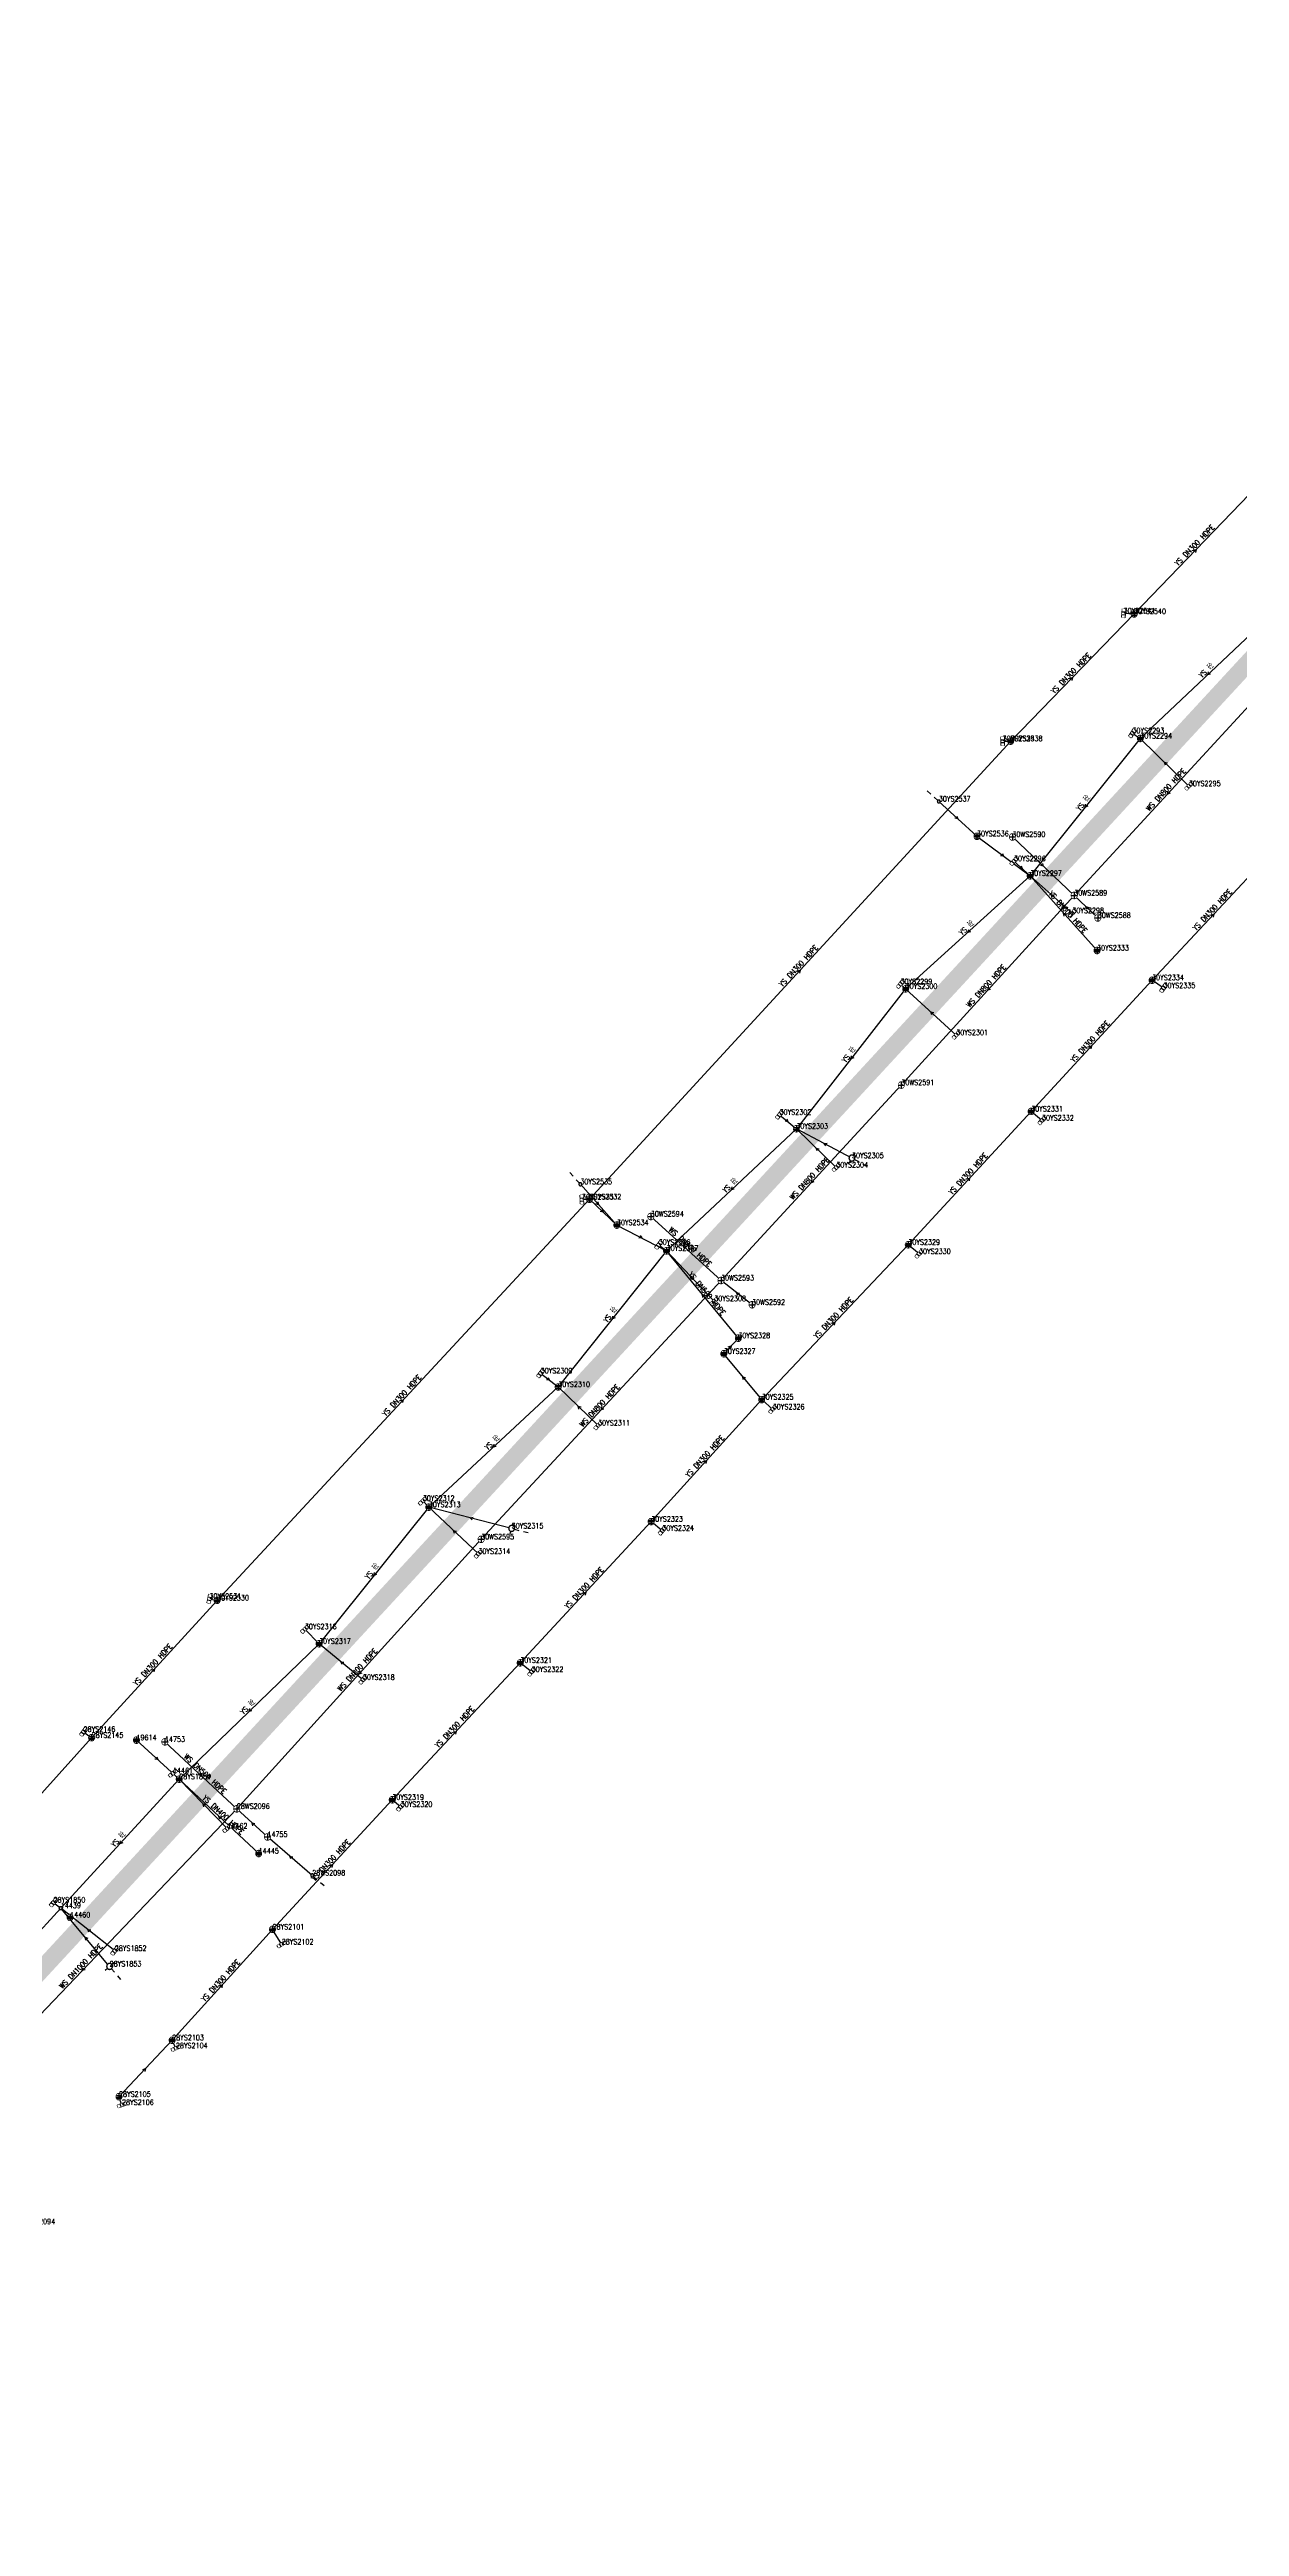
# Model space of a CAD drawing. Extents: x 78813 to 99477, y 2421021 to 2448125.
# Drawn here: x 87170.3 to 87373.1, y 2431635.6 to 2432057.6 of the extents above; entities that cross this region are included whole.
import ezdxf
from ezdxf.enums import TextEntityAlignment as Align

# ---------------------------------------------------------------- set-up
doc = ezdxf.new("R2010")
doc.units = 0
doc.set_wipeout_variables(frame=1)
doc.layers.get('0').update_dxf_attribs({"linetype": 'CONTINUOUS'})
for name, color, linetype in [('DX_WS', 16, 'CONTINUOUS'), ('DX_YS', 42, 'CONTINUOUS'), ('道路', 5, 'CONTINUOUS')]:
    doc.layers.add(name, color=color, linetype=linetype)
for name, color, linetype, true_color in [('WSLINE', 7, 'CONTINUOUS', 0x7f0000), ('YSANNEXE', 7, 'CONTINUOUS', 0xcc9900), ('YSLINE', 7, 'CONTINUOUS', 0xcc9900)]:
    doc.layers.add(name, color=color, linetype=linetype, true_color=true_color)
doc.styles.add('CcNameZT', font='txt.SHX', dxfattribs={"width": 0.8, "bigfont": 'HZTXT.SHX'})
doc.styles.get("Standard").update_dxf_attribs({"font": 'txt.shx', "bigfont": 'hztxt.shx'})

# ---------------------------------------------------------------- blocks, each defined once
blk = doc.blocks.new('PS污水井')
blk.add_lwpolyline([(1, 0), (1, 0.07), (0.99, 0.14), (0.98, 0.21), (0.96, 0.28), (0.94, 0.34), (0.91, 0.41), (0.88, 0.47), (0.85, 0.53), (0.81, 0.59), (0.77, 0.64), (0.72, 0.69), (0.67, 0.74), (0.62, 0.79), (0.56, 0.83), (0.5, 0.87), (0.44, 0.9), (0.37, 0.93), (0.31, 0.95), (0.24, 0.97), (0.17, 0.98), (0.1, 0.99), (0.03, 1), (-0.03, 1), (-0.1, 0.99), (-0.17, 0.98), (-0.24, 0.97), (-0.31, 0.95), (-0.37, 0.93), (-0.44, 0.9), (-0.5, 0.87), (-0.56, 0.83), (-0.62, 0.79), (-0.67, 0.74), (-0.72, 0.69), (-0.77, 0.64), (-0.81, 0.59), (-0.85, 0.53), (-0.88, 0.47), (-0.91, 0.41), (-0.94, 0.34), (-0.96, 0.28), (-0.98, 0.21), (-0.99, 0.14), (-1, 0.07), (-1, 0), (-1, -0.07), (-0.99, -0.14), (-0.98, -0.21), (-0.96, -0.28), (-0.94, -0.34), (-0.91, -0.41), (-0.88, -0.47), (-0.85, -0.53), (-0.81, -0.59), (-0.77, -0.64), (-0.72, -0.69), (-0.67, -0.74), (-0.62, -0.79), (-0.56, -0.83), (-0.5, -0.87), (-0.44, -0.9), (-0.37, -0.93), (-0.31, -0.95), (-0.24, -0.97), (-0.17, -0.98), (-0.1, -0.99), (-0.03, -1), (0.03, -1), (0.1, -0.99), (0.17, -0.98), (0.24, -0.97), (0.31, -0.95), (0.37, -0.93), (0.44, -0.9), (0.5, -0.87), (0.56, -0.83), (0.62, -0.79), (0.67, -0.74), (0.72, -0.69), (0.77, -0.64), (0.81, -0.59), (0.85, -0.53), (0.88, -0.47), (0.91, -0.41), (0.94, -0.34), (0.96, -0.28), (0.98, -0.21), (0.99, -0.14), (1, 0)], close=True)
blk.add_wipeout([(1, 0), (1, 0.07), (0.99, 0.14), (0.98, 0.21), (0.96, 0.28), (0.94, 0.34), (0.91, 0.41), (0.88, 0.47), (0.85, 0.53), (0.81, 0.59), (0.77, 0.64), (0.72, 0.69), (0.67, 0.74), (0.62, 0.79), (0.56, 0.83), (0.5, 0.87), (0.44, 0.9), (0.37, 0.93), (0.31, 0.95), (0.24, 0.97), (0.17, 0.98), (0.1, 0.99), (0.03, 1), (-0.03, 1), (-0.1, 0.99), (-0.17, 0.98), (-0.24, 0.97), (-0.31, 0.95), (-0.37, 0.93), (-0.44, 0.9), (-0.5, 0.87), (-0.56, 0.83), (-0.62, 0.79), (-0.67, 0.74), (-0.72, 0.69), (-0.77, 0.64), (-0.81, 0.59), (-0.85, 0.53), (-0.88, 0.47), (-0.91, 0.41), (-0.94, 0.34), (-0.96, 0.28), (-0.98, 0.21), (-0.99, 0.14), (-1, 0.07), (-1, 0), (-1, -0.07), (-0.99, -0.14), (-0.98, -0.21), (-0.96, -0.28), (-0.94, -0.34), (-0.91, -0.41), (-0.88, -0.47), (-0.85, -0.53), (-0.81, -0.59), (-0.77, -0.64), (-0.72, -0.69), (-0.67, -0.74), (-0.62, -0.79), (-0.56, -0.83), (-0.5, -0.87), (-0.44, -0.9), (-0.37, -0.93), (-0.31, -0.95), (-0.24, -0.97), (-0.17, -0.98), (-0.1, -0.99), (-0.03, -1), (0.03, -1), (0.1, -0.99), (0.17, -0.98), (0.24, -0.97), (0.31, -0.95), (0.37, -0.93), (0.44, -0.9), (0.5, -0.87), (0.56, -0.83), (0.62, -0.79), (0.67, -0.74), (0.72, -0.69), (0.77, -0.64), (0.81, -0.59), (0.85, -0.53), (0.88, -0.47), (0.91, -0.41), (0.94, -0.34), (0.96, -0.28), (0.98, -0.21), (0.99, -0.14)])
for p, q in [((-1, 0), (0, 0)), ((0, 1), (0, 0)), ((0, 0), (0, -1)), ((0, 0), (1, 0))]:
    blk.add_line(p, q)
blk = doc.blocks.new('PS非普查')
blk.add_lwpolyline([(3.7, 0), (5.3, 0)])
blk.add_wipeout([(0.5, 0), (0.5, 0.03), (0.5, 0.07), (0.49, 0.1), (0.48, 0.14), (0.47, 0.17), (0.46, 0.2), (0.44, 0.23), (0.42, 0.26), (0.4, 0.29), (0.38, 0.32), (0.36, 0.35), (0.33, 0.37), (0.31, 0.39), (0.28, 0.41), (0.25, 0.43), (0.22, 0.45), (0.19, 0.46), (0.15, 0.48), (0.12, 0.49), (0.09, 0.49), (0.05, 0.5), (0.02, 0.5), (-0.02, 0.5), (-0.05, 0.5), (-0.09, 0.49), (-0.12, 0.49), (-0.15, 0.48), (-0.19, 0.46), (-0.22, 0.45), (-0.25, 0.43), (-0.28, 0.41), (-0.31, 0.39), (-0.33, 0.37), (-0.36, 0.35), (-0.38, 0.32), (-0.4, 0.29), (-0.42, 0.26), (-0.44, 0.23), (-0.46, 0.2), (-0.47, 0.17), (-0.48, 0.14), (-0.49, 0.1), (-0.5, 0.07), (-0.5, 0.03), (-0.5, 0), (-0.5, -0.03), (-0.5, -0.07), (-0.49, -0.1), (-0.48, -0.14), (-0.47, -0.17), (-0.46, -0.2), (-0.44, -0.23), (-0.42, -0.26), (-0.4, -0.29), (-0.38, -0.32), (-0.36, -0.35), (-0.33, -0.37), (-0.31, -0.39), (-0.28, -0.41), (-0.25, -0.43), (-0.22, -0.45), (-0.19, -0.46), (-0.15, -0.48), (-0.12, -0.49), (-0.09, -0.49), (-0.05, -0.5), (-0.02, -0.5), (0.02, -0.5), (0.05, -0.5), (0.09, -0.49), (0.12, -0.49), (0.15, -0.48), (0.19, -0.46), (0.22, -0.45), (0.25, -0.43), (0.28, -0.41), (0.31, -0.39), (0.33, -0.37), (0.36, -0.35), (0.38, -0.32), (0.4, -0.29), (0.42, -0.26), (0.44, -0.23), (0.46, -0.2), (0.47, -0.17), (0.48, -0.14), (0.49, -0.1), (0.5, -0.07)])
blk.add_line((0.5, 0), (2.1, 0))
blk.add_lwpolyline([(0.5, 0), (0.5, 0.03), (0.5, 0.07), (0.49, 0.1), (0.48, 0.14), (0.47, 0.17), (0.46, 0.2), (0.44, 0.23), (0.42, 0.26), (0.4, 0.29), (0.38, 0.32), (0.36, 0.35), (0.33, 0.37), (0.31, 0.39), (0.28, 0.41), (0.25, 0.43), (0.22, 0.45), (0.19, 0.46), (0.15, 0.48), (0.12, 0.49), (0.09, 0.49), (0.05, 0.5), (0.02, 0.5), (-0.02, 0.5), (-0.05, 0.5), (-0.09, 0.49), (-0.12, 0.49), (-0.15, 0.48), (-0.19, 0.46), (-0.22, 0.45), (-0.25, 0.43), (-0.28, 0.41), (-0.31, 0.39), (-0.33, 0.37), (-0.36, 0.35), (-0.38, 0.32), (-0.4, 0.29), (-0.42, 0.26), (-0.44, 0.23), (-0.46, 0.2), (-0.47, 0.17), (-0.48, 0.14), (-0.49, 0.1), (-0.5, 0.07), (-0.5, 0.03), (-0.5, 0), (-0.5, -0.03), (-0.5, -0.07), (-0.49, -0.1), (-0.48, -0.14), (-0.47, -0.17), (-0.46, -0.2), (-0.44, -0.23), (-0.42, -0.26), (-0.4, -0.29), (-0.38, -0.32), (-0.36, -0.35), (-0.33, -0.37), (-0.31, -0.39), (-0.28, -0.41), (-0.25, -0.43), (-0.22, -0.45), (-0.19, -0.46), (-0.15, -0.48), (-0.12, -0.49), (-0.09, -0.49), (-0.05, -0.5), (-0.02, -0.5), (0.02, -0.5), (0.05, -0.5), (0.09, -0.49), (0.12, -0.49), (0.15, -0.48), (0.19, -0.46), (0.22, -0.45), (0.25, -0.43), (0.28, -0.41), (0.31, -0.39), (0.33, -0.37), (0.36, -0.35), (0.38, -0.32), (0.4, -0.29), (0.42, -0.26), (0.44, -0.23), (0.46, -0.2), (0.47, -0.17), (0.48, -0.14), (0.49, -0.1), (0.5, -0.07), (0.5, 0)], close=True)
blk = doc.blocks.new('测量点')
h = blk.add_hatch(color=256)
edge = h.paths.add_edge_path()
edge.add_arc((0, 0), 0.5, 0, 360)
blk.add_circle((0, 0), 0.5)
blk = doc.blocks.new('LX')
for p, q in [((-0.866, 0.5), (0, 0)), ((0, 0), (-0.866, -0.5))]:
    blk.add_line(p, q)
blk = doc.blocks.new('PS雨水井')
blk.add_lwpolyline([(1, 0), (1, 0.07), (0.99, 0.14), (0.98, 0.21), (0.96, 0.28), (0.94, 0.34), (0.91, 0.41), (0.88, 0.47), (0.85, 0.53), (0.81, 0.59), (0.77, 0.64), (0.72, 0.69), (0.67, 0.74), (0.62, 0.79), (0.56, 0.83), (0.5, 0.87), (0.44, 0.9), (0.37, 0.93), (0.31, 0.95), (0.24, 0.97), (0.17, 0.98), (0.1, 0.99), (0.03, 1), (-0.03, 1), (-0.1, 0.99), (-0.17, 0.98), (-0.24, 0.97), (-0.31, 0.95), (-0.37, 0.93), (-0.44, 0.9), (-0.5, 0.87), (-0.56, 0.83), (-0.62, 0.79), (-0.67, 0.74), (-0.72, 0.69), (-0.77, 0.64), (-0.81, 0.59), (-0.85, 0.53), (-0.88, 0.47), (-0.91, 0.41), (-0.94, 0.34), (-0.96, 0.28), (-0.98, 0.21), (-0.99, 0.14), (-1, 0.07), (-1, 0), (-1, -0.07), (-0.99, -0.14), (-0.98, -0.21), (-0.96, -0.28), (-0.94, -0.34), (-0.91, -0.41), (-0.88, -0.47), (-0.85, -0.53), (-0.81, -0.59), (-0.77, -0.64), (-0.72, -0.69), (-0.67, -0.74), (-0.62, -0.79), (-0.56, -0.83), (-0.5, -0.87), (-0.44, -0.9), (-0.37, -0.93), (-0.31, -0.95), (-0.24, -0.97), (-0.17, -0.98), (-0.1, -0.99), (-0.03, -1), (0.03, -1), (0.1, -0.99), (0.17, -0.98), (0.24, -0.97), (0.31, -0.95), (0.37, -0.93), (0.44, -0.9), (0.5, -0.87), (0.56, -0.83), (0.62, -0.79), (0.67, -0.74), (0.72, -0.69), (0.77, -0.64), (0.81, -0.59), (0.85, -0.53), (0.88, -0.47), (0.91, -0.41), (0.94, -0.34), (0.96, -0.28), (0.98, -0.21), (0.99, -0.14), (1, 0)], close=True)
blk.add_wipeout([(1, 0), (1, 0.07), (0.99, 0.14), (0.98, 0.21), (0.96, 0.28), (0.94, 0.34), (0.91, 0.41), (0.88, 0.47), (0.85, 0.53), (0.81, 0.59), (0.77, 0.64), (0.72, 0.69), (0.67, 0.74), (0.62, 0.79), (0.56, 0.83), (0.5, 0.87), (0.44, 0.9), (0.37, 0.93), (0.31, 0.95), (0.24, 0.97), (0.17, 0.98), (0.1, 0.99), (0.03, 1), (-0.03, 1), (-0.1, 0.99), (-0.17, 0.98), (-0.24, 0.97), (-0.31, 0.95), (-0.37, 0.93), (-0.44, 0.9), (-0.5, 0.87), (-0.56, 0.83), (-0.62, 0.79), (-0.67, 0.74), (-0.72, 0.69), (-0.77, 0.64), (-0.81, 0.59), (-0.85, 0.53), (-0.88, 0.47), (-0.91, 0.41), (-0.94, 0.34), (-0.96, 0.28), (-0.98, 0.21), (-0.99, 0.14), (-1, 0.07), (-1, 0), (-1, -0.07), (-0.99, -0.14), (-0.98, -0.21), (-0.96, -0.28), (-0.94, -0.34), (-0.91, -0.41), (-0.88, -0.47), (-0.85, -0.53), (-0.81, -0.59), (-0.77, -0.64), (-0.72, -0.69), (-0.67, -0.74), (-0.62, -0.79), (-0.56, -0.83), (-0.5, -0.87), (-0.44, -0.9), (-0.37, -0.93), (-0.31, -0.95), (-0.24, -0.97), (-0.17, -0.98), (-0.1, -0.99), (-0.03, -1), (0.03, -1), (0.1, -0.99), (0.17, -0.98), (0.24, -0.97), (0.31, -0.95), (0.37, -0.93), (0.44, -0.9), (0.5, -0.87), (0.56, -0.83), (0.62, -0.79), (0.67, -0.74), (0.72, -0.69), (0.77, -0.64), (0.81, -0.59), (0.85, -0.53), (0.88, -0.47), (0.91, -0.41), (0.94, -0.34), (0.96, -0.28), (0.98, -0.21), (0.99, -0.14)])
for p, q in [((-1, 0), (0, 0)), ((-0.88, 0.48), (0, 0.47)), ((0, 1), (0, 0)), ((0, 0.47), (0.88, 0.47)), ((0, 0), (0, -1)), ((0, 0), (1, 0)), ((-0.88, -0.48), (0, -0.48)), ((0, -0.48), (0.88, -0.48))]:
    blk.add_line(p, q)
blk = doc.blocks.new('PS雨篦')
blk.add_lwpolyline([(-1.5, 0.5), (0, 0.5), (1.5, 0.5), (1.5, -0.5), (0, -0.5), (-1.5, -0.5)], close=True)
blk.add_wipeout([(-1.5, 0.5), (0, 0.5), (1.5, 0.5), (1.5, -0.5), (0, -0.5), (-1.5, -0.5)])
for p, q in [((-0.51, -0.5), (-0.51, 0.5)), ((0.49, -0.5), (0.49, 0.5))]:
    blk.add_line(p, q)
blk = doc.blocks.new('PS预留口')
blk.add_lwpolyline([(4.2, 0), (5.8, 0)])
blk.add_wipeout([(1, 0), (1, 0.07), (0.99, 0.14), (0.98, 0.21), (0.96, 0.28), (0.94, 0.34), (0.91, 0.41), (0.88, 0.47), (0.85, 0.53), (0.81, 0.59), (0.77, 0.64), (0.72, 0.69), (0.67, 0.74), (0.62, 0.79), (0.56, 0.83), (0.5, 0.87), (0.44, 0.9), (0.37, 0.93), (0.31, 0.95), (0.24, 0.97), (0.17, 0.98), (0.1, 0.99), (0.03, 1), (-0.03, 1), (-0.1, 0.99), (-0.17, 0.98), (-0.24, 0.97), (-0.31, 0.95), (-0.37, 0.93), (-0.44, 0.9), (-0.5, 0.87), (-0.56, 0.83), (-0.62, 0.79), (-0.67, 0.74), (-0.72, 0.69), (-0.77, 0.64), (-0.81, 0.59), (-0.85, 0.53), (-0.88, 0.47), (-0.91, 0.41), (-0.94, 0.34), (-0.96, 0.28), (-0.98, 0.21), (-0.99, 0.14), (-1, 0.07), (-1, 0), (-1, -0.07), (-0.99, -0.14), (-0.98, -0.21), (-0.96, -0.28), (-0.94, -0.34), (-0.91, -0.41), (-0.88, -0.47), (-0.85, -0.53), (-0.81, -0.59), (-0.77, -0.64), (-0.72, -0.69), (-0.67, -0.74), (-0.62, -0.79), (-0.56, -0.83), (-0.5, -0.87), (-0.44, -0.9), (-0.37, -0.93), (-0.31, -0.95), (-0.24, -0.97), (-0.17, -0.98), (-0.1, -0.99), (-0.03, -1), (0.03, -1), (0.1, -0.99), (0.17, -0.98), (0.24, -0.97), (0.31, -0.95), (0.37, -0.93), (0.44, -0.9), (0.5, -0.87), (0.56, -0.83), (0.62, -0.79), (0.67, -0.74), (0.72, -0.69), (0.77, -0.64), (0.81, -0.59), (0.85, -0.53), (0.88, -0.47), (0.91, -0.41), (0.94, -0.34), (0.96, -0.28), (0.98, -0.21), (0.99, -0.14)])
blk.add_line((1, 0), (2.6, 0))
blk.add_lwpolyline([(1, 0), (1, 0.07), (0.99, 0.14), (0.98, 0.21), (0.96, 0.28), (0.94, 0.34), (0.91, 0.41), (0.88, 0.47), (0.85, 0.53), (0.81, 0.59), (0.77, 0.64), (0.72, 0.69), (0.67, 0.74), (0.62, 0.79), (0.56, 0.83), (0.5, 0.87), (0.44, 0.9), (0.37, 0.93), (0.31, 0.95), (0.24, 0.97), (0.17, 0.98), (0.1, 0.99), (0.03, 1), (-0.03, 1), (-0.1, 0.99), (-0.17, 0.98), (-0.24, 0.97), (-0.31, 0.95), (-0.37, 0.93), (-0.44, 0.9), (-0.5, 0.87), (-0.56, 0.83), (-0.62, 0.79), (-0.67, 0.74), (-0.72, 0.69), (-0.77, 0.64), (-0.81, 0.59), (-0.85, 0.53), (-0.88, 0.47), (-0.91, 0.41), (-0.94, 0.34), (-0.96, 0.28), (-0.98, 0.21), (-0.99, 0.14), (-1, 0.07), (-1, 0), (-1, -0.07), (-0.99, -0.14), (-0.98, -0.21), (-0.96, -0.28), (-0.94, -0.34), (-0.91, -0.41), (-0.88, -0.47), (-0.85, -0.53), (-0.81, -0.59), (-0.77, -0.64), (-0.72, -0.69), (-0.67, -0.74), (-0.62, -0.79), (-0.56, -0.83), (-0.5, -0.87), (-0.44, -0.9), (-0.37, -0.93), (-0.31, -0.95), (-0.24, -0.97), (-0.17, -0.98), (-0.1, -0.99), (-0.03, -1), (0.03, -1), (0.1, -0.99), (0.17, -0.98), (0.24, -0.97), (0.31, -0.95), (0.37, -0.93), (0.44, -0.9), (0.5, -0.87), (0.56, -0.83), (0.62, -0.79), (0.67, -0.74), (0.72, -0.69), (0.77, -0.64), (0.81, -0.59), (0.85, -0.53), (0.88, -0.47), (0.91, -0.41), (0.94, -0.34), (0.96, -0.28), (0.98, -0.21), (0.99, -0.14), (1, 0)], close=True)
for points in [[(0, 1), (0, 2)], [(0, -2), (0, -1)]]:
    blk.add_lwpolyline(points)
blk = doc.blocks.new('PS管线点')
blk.add_wipeout([(0.5, 0), (0.5, 0.03), (0.5, 0.07), (0.49, 0.1), (0.48, 0.14), (0.47, 0.17), (0.46, 0.2), (0.44, 0.23), (0.42, 0.26), (0.4, 0.29), (0.38, 0.32), (0.36, 0.35), (0.33, 0.37), (0.31, 0.39), (0.28, 0.41), (0.25, 0.43), (0.22, 0.45), (0.19, 0.46), (0.15, 0.48), (0.12, 0.49), (0.09, 0.49), (0.05, 0.5), (0.02, 0.5), (-0.02, 0.5), (-0.05, 0.5), (-0.09, 0.49), (-0.12, 0.49), (-0.15, 0.48), (-0.19, 0.46), (-0.22, 0.45), (-0.25, 0.43), (-0.28, 0.41), (-0.31, 0.39), (-0.33, 0.37), (-0.36, 0.35), (-0.38, 0.32), (-0.4, 0.29), (-0.42, 0.26), (-0.44, 0.23), (-0.46, 0.2), (-0.47, 0.17), (-0.48, 0.14), (-0.49, 0.1), (-0.5, 0.07), (-0.5, 0.03), (-0.5, 0), (-0.5, -0.03), (-0.5, -0.07), (-0.49, -0.1), (-0.48, -0.14), (-0.47, -0.17), (-0.46, -0.2), (-0.44, -0.23), (-0.42, -0.26), (-0.4, -0.29), (-0.38, -0.32), (-0.36, -0.35), (-0.33, -0.37), (-0.31, -0.39), (-0.28, -0.41), (-0.25, -0.43), (-0.22, -0.45), (-0.19, -0.46), (-0.15, -0.48), (-0.12, -0.49), (-0.09, -0.49), (-0.05, -0.5), (-0.02, -0.5), (0.02, -0.5), (0.05, -0.5), (0.09, -0.49), (0.12, -0.49), (0.15, -0.48), (0.19, -0.46), (0.22, -0.45), (0.25, -0.43), (0.28, -0.41), (0.31, -0.39), (0.33, -0.37), (0.36, -0.35), (0.38, -0.32), (0.4, -0.29), (0.42, -0.26), (0.44, -0.23), (0.46, -0.2), (0.47, -0.17), (0.48, -0.14), (0.49, -0.1), (0.5, -0.07)])
blk.add_lwpolyline([(0.5, 0), (0.5, 0.03), (0.5, 0.07), (0.49, 0.1), (0.48, 0.14), (0.47, 0.17), (0.46, 0.2), (0.44, 0.23), (0.42, 0.26), (0.4, 0.29), (0.38, 0.32), (0.36, 0.35), (0.33, 0.37), (0.31, 0.39), (0.28, 0.41), (0.25, 0.43), (0.22, 0.45), (0.19, 0.46), (0.15, 0.48), (0.12, 0.49), (0.09, 0.49), (0.05, 0.5), (0.02, 0.5), (-0.02, 0.5), (-0.05, 0.5), (-0.09, 0.49), (-0.12, 0.49), (-0.15, 0.48), (-0.19, 0.46), (-0.22, 0.45), (-0.25, 0.43), (-0.28, 0.41), (-0.31, 0.39), (-0.33, 0.37), (-0.36, 0.35), (-0.38, 0.32), (-0.4, 0.29), (-0.42, 0.26), (-0.44, 0.23), (-0.46, 0.2), (-0.47, 0.17), (-0.48, 0.14), (-0.49, 0.1), (-0.5, 0.07), (-0.5, 0.03), (-0.5, 0), (-0.5, -0.03), (-0.5, -0.07), (-0.49, -0.1), (-0.48, -0.14), (-0.47, -0.17), (-0.46, -0.2), (-0.44, -0.23), (-0.42, -0.26), (-0.4, -0.29), (-0.38, -0.32), (-0.36, -0.35), (-0.33, -0.37), (-0.31, -0.39), (-0.28, -0.41), (-0.25, -0.43), (-0.22, -0.45), (-0.19, -0.46), (-0.15, -0.48), (-0.12, -0.49), (-0.09, -0.49), (-0.05, -0.5), (-0.02, -0.5), (0.02, -0.5), (0.05, -0.5), (0.09, -0.49), (0.12, -0.49), (0.15, -0.48), (0.19, -0.46), (0.22, -0.45), (0.25, -0.43), (0.28, -0.41), (0.31, -0.39), (0.33, -0.37), (0.36, -0.35), (0.38, -0.32), (0.4, -0.29), (0.42, -0.26), (0.44, -0.23), (0.46, -0.2), (0.47, -0.17), (0.48, -0.14), (0.49, -0.1), (0.5, -0.07), (0.5, 0)], close=True)
blk = doc.blocks.new('gc01')
h = blk.add_hatch(color=256)
edge = h.paths.add_edge_path()
edge.add_arc((0, 0), 0.5, 0, 360)
edge.add_arc((0, 0), 0.5, 0, 360)
blk.add_circle((0, 0), 0.5)

msp = doc.modelspace()

# ---------------------------------------------------------------- linework, layer by layer
at = {"layer": 'WSLINE'}
for p, q in [((87376.69, 2431947.99), (87344.9, 2431913.46)), ((87334.37, 2431923.42), (87344.9, 2431913.46)), ((87344.9, 2431913.46), (87315.44, 2431881.15)), ((87348.92, 2431909.63), (87344.9, 2431913.46)), ((87315.44, 2431881.15), (87284.74, 2431847.86)), ((87272.76, 2431858.76), (87284.74, 2431847.86)), ((87284.74, 2431847.86), (87243.86, 2431803.76)), ((87290.02, 2431843.72), (87284.74, 2431847.86)), ((87243.86, 2431803.76), (87202.23, 2431757.84)), ((87189.98, 2431769.25), (87202.23, 2431757.84)), ((87149.59, 2431702.73), (87202.23, 2431757.84)), ((87207.45, 2431753.05), (87202.23, 2431757.84)), ((87215.08, 2431746.5), (87207.45, 2431753.05))]:
    msp.add_line(p, q, dxfattribs=at)
at = {"layer": 'YSLINE'}
for p, q in [((87355.12, 2431961.41), (87376.23, 2431983.37)), ((87334.08, 2431939.75), (87355.12, 2431961.41)), ((87353.31, 2431961.53), (87355.12, 2431961.41)), ((87379.12, 2431961.88), (87356.16, 2431940.21)), ((87332.71, 2431939.74), (87334.08, 2431939.75)), ((87356.16, 2431940.21), (87337.39, 2431916.8)), ((87354.82, 2431941.09), (87356.16, 2431940.21)), ((87364.43, 2431932.09), (87356.16, 2431940.21)), ((87321.83, 2431929.47), (87328.33, 2431923.54)), ((87358.17, 2431899.01), (87379.21, 2431921.54)), ((87334.64, 2431919.29), (87337.39, 2431916.8)), ((87337.39, 2431916.8), (87316.18, 2431897.54)), ((87315.3, 2431898.34), (87316.18, 2431897.54)), ((87324.8, 2431889.67), (87316.18, 2431897.54)), ((87337.56, 2431876.66), (87358.17, 2431899.01)), ((87360.12, 2431897.68), (87358.17, 2431899.01)), ((87294.7, 2431876.1), (87297.56, 2431873.71)), ((87316.63, 2431853.94), (87337.56, 2431876.66)), ((87339.41, 2431875.11), (87337.56, 2431876.66)), ((87297.56, 2431873.71), (87275.45, 2431852.91)), ((87304.37, 2431867.11), (87297.56, 2431873.71)), ((87307.03, 2431868.71), (87297.56, 2431873.71)), ((87260.76, 2431864.25), (87266.98, 2431857.29)), ((87261.02, 2431861.65), (87262.32, 2431861.69)), ((87262.32, 2431861.69), (87266.98, 2431857.29)), ((87274.11, 2431853.92), (87275.45, 2431852.91)), ((87318.46, 2431852.37), (87316.63, 2431853.94)), ((87275.45, 2431852.91), (87256.99, 2431829.71)), ((87285.2, 2431835.37), (87287.68, 2431838.03)), ((87291.66, 2431827.56), (87285.2, 2431835.37)), ((87256.99, 2431829.71), (87234.94, 2431809.23)), ((87253.99, 2431832.04), (87256.99, 2431829.71)), ((87263.78, 2431823.14), (87256.99, 2431829.71)), ((87272.82, 2431806.77), (87291.66, 2431827.56)), ((87293.54, 2431825.9), (87291.66, 2431827.56)), ((87234.94, 2431809.23), (87216.25, 2431785.96)), ((87233.92, 2431810.3), (87234.94, 2431809.23)), ((87250.51, 2431782.71), (87272.82, 2431806.77)), ((87274.72, 2431805.22), (87272.82, 2431806.77)), ((87197.57, 2431793.63), (87198.88, 2431793.36)), ((87213.82, 2431788.44), (87216.25, 2431785.96)), ((87223.71, 2431779.82), (87216.25, 2431785.96)), ((87228.71, 2431759.38), (87250.51, 2431782.71)), ((87252.45, 2431781.16), (87250.51, 2431782.71)), ((87157.36, 2431747.59), (87177.49, 2431769.96)), ((87176.12, 2431770.96), (87177.49, 2431769.96)), ((87172.24, 2431740.92), (87192.42, 2431762.89)), ((87191.35, 2431763.9), (87192.42, 2431762.89)), ((87230.14, 2431758.16), (87228.71, 2431759.38)), ((87154.56, 2431721.61), (87172.24, 2431740.92)), ((87171, 2431741.87), (87172.24, 2431740.92)), ((87181.44, 2431733.63), (87172.24, 2431740.92)), ((87180.56, 2431730.99), (87172.24, 2431740.92)), ((87191.21, 2431718.41), (87208.31, 2431737.3)), ((87209.88, 2431734.75), (87208.31, 2431737.3)), ((87182.15, 2431708.79), (87191.21, 2431718.41)), ((87191.85, 2431717.05), (87191.21, 2431718.41)), ((87182.67, 2431707.38), (87182.15, 2431708.79))]:
    msp.add_line(p, q, dxfattribs=at)

# ---------------------------------------------------------------- block references
at = {"layer": 'DX_WS', "yscale": 0.5, "zscale": 0.5}
for p, xscale, rotation in [((87360.8, 2431930.73), 0.5000000000745004, 227.4642446757911), ((87339.63, 2431918.44), 0.5000000000878982, 316.8456606964688), ((87330.17, 2431897.31), 0.5000000000745004, 227.4642446757911), ((87300.09, 2431864.5), 0.5000000000745004, 227.4642446757911), ((87278.75, 2431853.31), 0.4999999999256761, 317.4186185119841), ((87264.3, 2431825.81), 0.5000000000041096, 226.8912868717683), ((87223.05, 2431780.8), 0.5000000000236343, 228.0372024639738), ((87196.11, 2431763.54), 0.5000000000878982, 316.8456606964688), ((87211.26, 2431749.77), 0.5000000000826827, 139.2287442066078), ((87175.91, 2431730.29), 0.4999999999886102, 226.4095783339327)]:
    msp.add_blockref('LX', p, dxfattribs=dict(at, xscale=xscale, rotation=rotation))
at = {"layer": 'DX_WS', "xscale": 0.5, "yscale": 0.5, "zscale": 0.5}
for p in [(87189.98, 2431769.25, -0.65), (87207.45, 2431753.05, -0.74)]:
    msp.add_blockref('测量点', p, dxfattribs=at)
at = {"layer": 'DX_YS', "xscale": 0.5, "yscale": 0.5, "zscale": 0.5}
for p in [(87185.13, 2431769.54, 0.44), (87200.61, 2431754.48, 2.27)]:
    msp.add_blockref('测量点', p, dxfattribs=at)
at = {"layer": 'YSANNEXE'}
for p, xscale, yscale, zscale, rotation in [((87365.67, 2431972.39), 0.4999999998289463, 0.5, 0.5, 45.83662359235585), ((87367.64, 2431951.05), 0.4999999999186057, 0.5, 0.5, 223.453540091652), ((87344.6, 2431950.58), 0.4999999998289463, 0.5, 0.5, 45.83662359235585), ((87360.3, 2431936.15), 0.5000000001550294, 0.5, 0.5, 135.7909974270936), ((87325.08, 2431926.51), 0.4999999999256761, 0.5, 0.5, 317.4186185119841), ((87346.77, 2431928.51), 0.5000000000003901, 0.5000000000003901, 0.5000000000003901, 231.4749492322617), ((87340.98, 2431913.62), 0.5000000000124648, 0.5, 0.5, 138.6557864201895), ((87368.69, 2431910.27), 0.5000000000658894, 0.5, 0.5, 46.98253920664027), ((87326.78, 2431907.17), 0.4999999999172562, 0.5, 0.5, 222.3076245014291), ((87298.2, 2431900.72), 0.4999999998621667, 0.5, 0.5, 47.55549698130921), ((87320.49, 2431893.61), 0.500000000145689, 0.5, 0.5, 137.509870812667), ((87347.86, 2431887.83), 0.4999999998621667, 0.5, 0.5, 47.55549698130921), ((87306.87, 2431885.63), 0.5000000000145047, 0.5, 0.5, 232.0479070295271), ((87302.3, 2431871.21), 0.5000000000707191, 0.5, 0.5, 152.4067734889953), ((87300.96, 2431870.41), 0.5000000001550294, 0.5, 0.5, 135.7909974270936), ((87286.5, 2431863.31), 0.4999999999186057, 0.5, 0.5, 223.453540091652), ((87327.09, 2431865.3), 0.4999999998621667, 0.5, 0.5, 47.55549698130921), ((87271.21, 2431855.1), 0.5000000000634707, 0.5, 0.5, 332.8884789556926), ((87279.51, 2431848.62), 0.4999999998977985, 0.5, 0.5, 133.4991662763766), ((87266.22, 2431841.31), 0.5000000000003901, 0.5000000000003901, 0.5000000000003901, 231.4749492322617), ((87304.14, 2431840.75), 0.5000000000947901, 0.5, 0.5, 46.40958141678438), ((87288.43, 2431831.46), 0.4999999999982234, 0.5, 0.5, 129.4884616988445), ((87230.6, 2431827.53), 0.5000000000658894, 0.5, 0.5, 46.98253920664027), ((87260.39, 2431826.43), 0.5000000001550294, 0.5, 0.5, 135.7909974270936), ((87245.96, 2431819.47), 0.5000000001499065, 0.5, 0.5, 222.8805823236734), ((87282.24, 2431817.16), 0.4999999998621667, 0.5, 0.5, 47.55549698130921), ((87242, 2431807.42), 0.5000000000257503, 0.5, 0.5, 165.5848027826228), ((87239.17, 2431805.25), 0.5000000000109518, 0.5, 0.5, 136.9369130337061), ((87225.59, 2431797.59), 0.5000000000003901, 0.5000000000003901, 0.5000000000003901, 231.4749492322617), ((87261.67, 2431794.74), 0.5000000000658894, 0.5, 0.5, 46.98253920664027), ((87219.98, 2431782.89), 0.5000000001337086, 0.5, 0.5, 140.3746597887513), ((87188.19, 2431781.66), 0.4999999998621667, 0.5, 0.5, 47.55549698130921), ((87204.33, 2431774.43), 0.49999999992003, 0.5, 0.5, 224.0264978868281), ((87239.61, 2431771.04), 0.5000000000658894, 0.5, 0.5, 46.98253920664027), ((87196.52, 2431758.69), 0.4999999998732122, 0.5, 0.5, 134.0721240755114), ((87182.33, 2431751.9), 0.5000000001507553, 0.5, 0.5, 227.5554939405783), ((87176.4, 2431735.95), 0.5000000000899036, 0.5, 0.5, 130.061419485076), ((87176.84, 2431737.27), 0.5000000001004719, 0.5, 0.5, 141.5205753820998), ((87199.76, 2431727.85), 0.5000000000436156, 0.5, 0.5, 48.12845479608112), ((87186.68, 2431713.6), 0.5000000000658894, 0.5, 0.5, 46.98253920664027)]:
    msp.add_blockref('LX', p, dxfattribs=dict(at, xscale=xscale, yscale=yscale, zscale=zscale, rotation=rotation))

# ---------------------------------------------------------------- texts
at = {"layer": 'DX_WS', "style": 'CcNameZT', "width": 0.8}
for s, rotation, p in [(' WS DN800 HDPE', 47.3592, (87360.61, 2431930.9, -0.49)), (' WS DN800 HDPE', 47.6413, (87329.98, 2431897.48, -0.61)), (' WS DN800 HDPE', 47.3249, (87299.9, 2431864.67, -0.7)), (' WS DN400 HDPE', 317.6821, (87278.92, 2431853.49, 0)), (' WS DN800 HDPE', 47.1728, (87264.12, 2431825.98, -0.73)), (' WS DN800 HDPE', 47.8047, (87222.86, 2431780.96, -0.66)), (' WS DN500 HDPE', 317.0496, (87196.28, 2431763.72, -0.65)), (' WS DN1000 HDPE', 46.3074, (87175.73, 2431730.46, -1.3))]:
    msp.add_text(s, height=0.9, rotation=rotation, dxfattribs=at).set_placement(p, align=Align.CENTER)
msp.add_text('28WS2094', height=0.9, dxfattribs=at).set_placement((87165.66, 2431687.08, -0.97))
at = {"layer": 'DX_YS', "style": 'CcNameZT', "width": 0.8}
for s, rotation, p in [(' YS DN300 HDPE', 46.1213, (87365.49, 2431972.56, 2.76)), (' YS DN300 HDPE', 45.8453, (87344.42, 2431950.75, 2.76)), (' YS 砼', 43.3432, (87367.47, 2431951.23, 0.97)), (' YS 砼', 51.2791, (87346.58, 2431928.66, 1.02)), (' YS DN300 HDPE', 46.9455, (87368.51, 2431910.44, 2.63)), (' YS 砼', 42.2356, (87326.62, 2431907.36, 1.02)), (' YS DN300 HDPE', 47.4068, (87298.02, 2431900.89, 2.62)), (' YS DN300 HDPE', 47.3233, (87347.68, 2431888, 2.56)), (' YS 砼', 52.0044, (87306.67, 2431885.78, 0.91)), (' YS DN300 HDPE', 47.3406, (87326.91, 2431865.47, 2.52)), (' YS 砼', 43.2489, (87286.33, 2431863.49, 0.96)), (' YS 砼', 51.4854, (87266.02, 2431841.47, 0.82)), (' YS DN300 HDPE', 46.5805, (87303.96, 2431840.92, 2.54)), (' YS DN300 HDPE', 47.1209, (87230.42, 2431827.7, 2.75)), (' YS 砼', 42.8995, (87245.79, 2431819.65, 0.86)), (' YS DN300 HDPE', 47.8207, (87282.06, 2431817.33, 2.47)), (' YS 砼', 51.2212, (87225.4, 2431797.75, 0.83)), (' YS DN300 HDPE', 47.1623, (87261.48, 2431794.91, 2.57)), (' YS DN300 HDPE', 47.5875, (87188, 2431781.83, 2.29)), (' YS 砼', 44.0703, (87204.16, 2431774.61, 0.84)), (' YS DN300 HDPE', 46.9414, (87239.43, 2431771.21, 2.64)), (' YS 砼', 47.4408, (87182.15, 2431752.07, 0.12)), (' YS DN300 HDPE', 47.8584, (87199.58, 2431728.02, 2.19))]:
    msp.add_text(s, height=0.9, rotation=rotation, dxfattribs=at).set_placement(p, align=Align.CENTER)

# ---------------------------------------------------------------- next in the draw order: block references
at = {"layer": 'DX_WS', "xscale": 0.5, "yscale": 0.5, "zscale": 0.5}
for p in [(87334.37, 2431923.42, 0.04), (87344.9, 2431913.46, -0.61), (87348.92, 2431909.63, 0.05), (87315.44, 2431881.15, -0.7), (87272.76, 2431858.76, 0), (87284.74, 2431847.86, -0.73), (87290.02, 2431843.72, -0.27), (87243.86, 2431803.76, -0.66), (87189.98, 2431769.25, -0.65), (87202.23, 2431757.84, -1.26), (87207.45, 2431753.05, -0.74)]:
    msp.add_blockref('PS污水井', p, dxfattribs=at)
at = {"layer": 'DX_WS', "xscale": 0.5000000000997228, "yscale": 0.5, "zscale": 0.5, "rotation": 319.3393750488326}
msp.add_blockref('PS非普查', (87215.08, 2431746.5, 2.11), dxfattribs=at)
at = {"layer": 'DX_YS', "xscale": 0.5, "yscale": 0.5, "zscale": 0.5}
for p in [(87355.12, 2431961.41, 2.76), (87356.16, 2431940.21, 1.02), (87358.17, 2431899.01, 2.63), (87337.56, 2431876.66, 2.56), (87285.2, 2431835.37, 2.02), (87250.51, 2431782.71, 2.57), (87191.21, 2431718.41, 2.19), (87182.15, 2431708.79, 2.31)]:
    msp.add_blockref('PS雨水井', p, dxfattribs=at)
at = {"layer": 'DX_YS', "yscale": 0.5, "zscale": 0.5}
for p, xscale, rotation in [((87364.43, 2431932.09, 2.77), 0.49999999984374, 45.54519162788394), ((87274.72, 2431805.22, 2.5), 0.5000000001036633, 50.79947477983891), ((87223.71, 2431779.82, 2.77), 0.4999999998923879, 50.567109974033), ((87171, 2431741.87, 2.3), 0.5000000000914755, 232.4492619996947), ((87181.44, 2431733.63, 2.23), 0.5000000001503909, 51.63522563209072)]:
    msp.add_blockref('PS雨篦', p, dxfattribs=dict(at, xscale=xscale, rotation=rotation))

# ---------------------------------------------------------------- next in the draw order: linework, layer by layer
at = {"layer": 'YSLINE'}
for p, q in [((87262.32, 2431861.69), (87334.08, 2431939.75)), ((87328.33, 2431923.54), (87337.39, 2431916.8)), ((87344.57, 2431910.44), (87337.39, 2431916.8)), ((87348.8, 2431904.08), (87337.39, 2431916.8)), ((87316.18, 2431897.54), (87297.56, 2431873.71)), ((87198.88, 2431793.36), (87262.32, 2431861.69)), ((87266.98, 2431857.29), (87275.45, 2431852.91)), ((87291.66, 2431827.56), (87316.63, 2431853.94)), ((87283.57, 2431844.32), (87275.45, 2431852.91)), ((87287.68, 2431838.03), (87275.45, 2431852.91)), ((87243.39, 2431801.27), (87234.94, 2431809.23)), ((87249.05, 2431805.61), (87234.94, 2431809.23)), ((87177.49, 2431769.96), (87198.88, 2431793.36)), ((87216.25, 2431785.96), (87192.42, 2431762.89)), ((87185.13, 2431769.54), (87192.42, 2431762.89)), ((87200.61, 2431754.48), (87192.42, 2431762.89)), ((87205.96, 2431750.22), (87192.42, 2431762.89)), ((87208.31, 2431737.3), (87228.71, 2431759.38))]:
    msp.add_line(p, q, dxfattribs=at)

# ---------------------------------------------------------------- next in the draw order: block references
at = {"layer": 'DX_WS', "yscale": 0.5, "zscale": 0.5}
for p, xscale, rotation in [((87346.91, 2431911.55), 0.500000000144994, 136.3639552231507), ((87287.38, 2431845.79), 0.4999999999407779, 142.0935332003444), ((87204.84, 2431755.44), 0.500000000145689, 137.509870812667)]:
    msp.add_blockref('LX', p, dxfattribs=dict(at, xscale=xscale, rotation=rotation))
at = {"layer": 'DX_YS', "yscale": 0.5, "zscale": 0.5}
for name, p, xscale, rotation in [('PS雨篦', (87353.31, 2431961.53, 3.34), 0.5000000000380338, 266.0700656326772), ('PS雨篦', (87354.82, 2431941.09, 2.89), 0.4999999998472563, 236.8743558665296), ('PS雨篦', (87360.12, 2431897.68, 2.7), 0.5000000001489984, 55.84674295524502), ('PS雨篦', (87339.41, 2431875.11, 2.62), 0.499999999974595, 50.12776366018043), ('PS雨篦', (87252.45, 2431781.16, 2.6), 0.4999999999544861, 51.44840575827456), ('PS预留口', (87180.56, 2431730.99, 1.75), 0.5000000001698709, 309.9743157546677), ('PS雨篦', (87191.85, 2431717.05, 2.72), 0.5000000000185414, 25.19909174228325), ('PS雨篦', (87182.67, 2431707.38, 2.71), 0.5000000000484364, 20.14944549846368)]:
    msp.add_blockref(name, p, dxfattribs=dict(at, xscale=xscale, rotation=rotation))
at = {"layer": 'DX_YS', "xscale": 0.5, "yscale": 0.5, "zscale": 0.5}
for name, p in [('PS雨水井', (87272.82, 2431806.77, 2.47)), ('测量点', (87205.96, 2431750.22, 0.46)), ('测量点', (87172.24, 2431740.92, 0.12))]:
    msp.add_blockref(name, p, dxfattribs=at)
at = {"layer": 'YSANNEXE', "xscale": 0.5000000000658894, "yscale": 0.5, "zscale": 0.5, "rotation": 46.98253920664027}
msp.add_blockref('LX', (87218.51, 2431748.34), dxfattribs=at)

# ---------------------------------------------------------------- next in the draw order: texts
at = {"layer": 'DX_WS', "style": 'CcNameZT', "width": 0.8}
for s, p in [('30WS2590', (87334.37, 2431923.42, 0.04)), ('30WS2589', (87344.9, 2431913.46, -0.61)), ('30WS2588', (87348.92, 2431909.63, 0.05)), ('30WS2591', (87315.44, 2431881.15, -0.7)), ('30WS2594', (87272.76, 2431858.76, 0)), ('30WS2593', (87284.74, 2431847.86, -0.73)), ('30WS2592', (87290.02, 2431843.72, -0.27)), ('30WS2595', (87243.86, 2431803.76, -0.66)), ('14753', (87189.98, 2431769.25, -0.65)), ('28WS2096', (87202.23, 2431757.84, -1.26)), ('14755', (87207.45, 2431753.05, -0.74)), ('28WS2098', (87215.08, 2431746.5, 2.11))]:
    msp.add_text(s, height=0.9, dxfattribs=at).set_placement(p)
at = {"layer": 'DX_YS', "width": 0.8}
for s, p in [('30YS2295', (87364.43, 2431932.09, 2.77)), ('30YS2318', (87223.71, 2431779.82, 2.77))]:
    msp.add_text(s, height=0.9, dxfattribs=at).set_placement(p)
at = {"layer": 'DX_YS', "style": 'CcNameZT', "width": 0.8}
msp.add_text(' YS DN300 HDPE', height=0.9, rotation=47.257, dxfattribs=at).set_placement((87218.33, 2431748.51, 2.23), align=Align.CENTER)

# ---------------------------------------------------------------- next in the draw order: block references
at = {"layer": 'DX_YS', "xscale": 0.5, "yscale": 0.5, "zscale": 0.5}
for name, p in [('PS雨水井', (87334.08, 2431939.75, 2.76)), ('PS雨水井', (87328.33, 2431923.54, 1.28)), ('PS雨水井', (87337.39, 2431916.8, 1.02)), ('PS雨水井', (87348.8, 2431904.08, 1)), ('PS雨水井', (87316.18, 2431897.54, 0.91)), ('PS雨水井', (87297.56, 2431873.71, 0.96)), ('PS雨水井', (87262.32, 2431861.69, 2.62)), ('PS雨水井', (87266.98, 2431857.29, 1.01)), ('PS雨水井', (87316.63, 2431853.94, 2.52)), ('PS雨水井', (87275.45, 2431852.91, 0.83)), ('PS雨水井', (87287.68, 2431838.03, 1.06)), ('PS雨水井', (87256.99, 2431829.71, 0.86)), ('PS雨水井', (87291.66, 2431827.56, 2.54)), ('PS雨水井', (87234.94, 2431809.23, 0.83)), ('PS雨水井', (87198.88, 2431793.36, 2.75)), ('PS雨水井', (87216.25, 2431785.96, 0.84)), ('PS雨水井', (87177.49, 2431769.96, 2.29)), ('PS雨水井', (87185.13, 2431769.54, 0.44)), ('PS雨水井', (87192.42, 2431762.89, 0.16)), ('PS雨水井', (87228.71, 2431759.38, 2.64)), ('PS雨水井', (87205.96, 2431750.22, 0.46)), ('PS管线点', (87172.24, 2431740.92, 0.12)), ('PS雨水井', (87208.31, 2431737.3, 2.23))]:
    msp.add_blockref(name, p, dxfattribs=at)
at = {"layer": 'DX_YS', "yscale": 0.5, "zscale": 0.5}
for name, p, xscale, rotation in [('PS非普查', (87321.83, 2431929.47, 2.05), 0.5000000000864656, 137.6286831378729), ('PS雨篦', (87344.57, 2431910.44, 2.79), 0.4999999999759166, 48.44880921056823), ('PS雨篦', (87324.8, 2431889.67, 2.8), 0.4999999999704437, 47.58932766265728), ('PS雨篦', (87304.37, 2431867.11, 2.73), 0.500000000088339, 45.90625969363766), ('PS雨篦', (87283.57, 2431844.32, 2.74), 0.4999999999076601, 43.43702760754768), ('PS雨篦', (87263.78, 2431823.14, 2.85), 0.4999999999200845, 45.96855270782686), ('PS预留口', (87249.05, 2431805.61, 2.15), 0.5000000000507043, 345.644199250363), ('PS雨篦', (87243.39, 2431801.27, 2.71), 0.5000000000545164, 46.71731149382567), ('PS雨篦', (87200.61, 2431754.48, 2.27), 0.499999999857888, 40.16648119226884)]:
    msp.add_blockref(name, p, dxfattribs=dict(at, xscale=xscale, rotation=rotation))

# ---------------------------------------------------------------- next in the draw order: texts
at = {"layer": 'DX_YS', "width": 0.8}
for s, p in [('30YS2541', (87353.31, 2431961.53, 3.34)), ('30YS2540', (87355.12, 2431961.41, 2.76)), ('30YS2293', (87354.82, 2431941.09, 2.89)), ('30YS2294', (87356.16, 2431940.21, 1.02)), ('30YS2334', (87358.17, 2431899.01, 2.63)), ('30YS2335', (87360.12, 2431897.68, 2.7)), ('30YS2331', (87337.56, 2431876.66, 2.56)), ('30YS2332', (87339.41, 2431875.11, 2.62)), ('30YS2323', (87272.82, 2431806.77, 2.47)), ('30YS2324', (87274.72, 2431805.22, 2.5)), ('30YS2321', (87250.51, 2431782.71, 2.57)), ('30YS2322', (87252.45, 2431781.16, 2.6)), ('28YS1853', (87180.56, 2431730.99, 1.75)), ('28YS1852', (87181.44, 2431733.63, 2.23)), ('28YS2103', (87191.21, 2431718.41, 2.19)), ('28YS2104', (87191.85, 2431717.05, 2.72)), ('28YS2105', (87182.15, 2431708.79, 2.31)), ('28YS2106', (87182.67, 2431707.38, 2.71))]:
    msp.add_text(s, height=0.9, dxfattribs=at).set_placement(p)

# ---------------------------------------------------------------- next in the draw order: block references
at = {"layer": 'DX_YS', "yscale": 0.5, "zscale": 0.5}
for name, p, xscale, rotation in [('PS雨篦', (87332.71, 2431939.74, 3.02), 0.4999999999273785, 270.3340823886323), ('PS雨篦', (87334.64, 2431919.29, 2.82), 0.500000000010183, 227.8073325473303), ('PS雨篦', (87315.3, 2431898.34, 2.86), 0.500000000010265, 227.8144331859986), ('PS雨篦', (87294.7, 2431876.1, 2.8), 0.5000000000486887, 230.1098900250948), ('PS预留口', (87307.03, 2431868.71, 2.1), 0.5000000000540447, 332.2000902401313), ('PS非普查', (87260.76, 2431864.25, 1.83), 0.5000000001661895, 131.7573574428876), ('PS雨篦', (87274.11, 2431853.92, 2.97), 0.5000000001582126, 232.98638416042), ('PS雨篦', (87318.46, 2431852.37, 2.5), 0.5000000000600615, 49.37047831250252), ('PS雨篦', (87253.99, 2431832.04, 2.83), 0.5000000000163611, 232.2416326317317), ('PS雨篦', (87293.54, 2431825.9, 3.04), 0.4999999998493904, 48.64397510711724), ('PS雨篦', (87233.92, 2431810.3, 2.74), 0.499999999992686, 223.497593895052), ('PS雨篦', (87197.57, 2431793.63, 3.04), 0.4999999997799716, 258.2685346567793), ('PS雨篦', (87213.82, 2431788.44, 2.77), 0.4999999998800354, 224.2765479394299), ('PS雨篦', (87176.12, 2431770.96, 2.93), 0.4999999998927793, 233.9726266050885), ('PS雨篦', (87230.14, 2431758.16, 3.88), 0.5000000000834103, 49.62731738475528), ('PS雨篦', (87209.88, 2431734.75, 2.69), 0.4999999998951567, 31.64503712666402)]:
    msp.add_blockref(name, p, dxfattribs=dict(at, xscale=xscale, rotation=rotation))
at = {"layer": 'DX_YS', "xscale": 0.5, "yscale": 0.5, "zscale": 0.5}
for p in [(87191.35, 2431763.9, 2.27), (87173.83, 2431739.34, 3.2)]:
    msp.add_blockref('测量点', p, dxfattribs=at)
at = {"layer": 'YSANNEXE', "yscale": 0.5, "zscale": 0.5}
for p, xscale, rotation in [((87343.1, 2431910.44), 0.5000000001075615, 131.780292868972), ((87264.65, 2431859.49), 0.5000000000878982, 316.8456606964688), ((87281.57, 2431845.47), 0.4999999999982234, 129.4884616988445), ((87286.44, 2431836.7), 0.5000000000658894, 46.98253920664027), ((87199.19, 2431756.56), 0.5000000000109518, 136.9369130337061)]:
    msp.add_blockref('LX', p, dxfattribs=dict(at, xscale=xscale, rotation=rotation))

# ---------------------------------------------------------------- next in the draw order: texts
at = {"layer": 'DX_YS', "width": 0.8}
for s, p in [('30YS2537', (87321.83, 2431929.47, 2.05)), ('30YS2536', (87328.33, 2431923.54, 1.28)), ('30YS2297', (87337.39, 2431916.8, 1.02)), ('30YS2298', (87344.57, 2431910.44, 2.79)), ('30YS2333', (87348.8, 2431904.08, 1)), ('30YS2301', (87324.8, 2431889.67, 2.8)), ('30YS2303', (87297.56, 2431873.71, 0.96)), ('30YS2534', (87266.98, 2431857.29, 1.01)), ('30YS2308', (87283.57, 2431844.32, 2.74)), ('30YS2328', (87287.68, 2431838.03, 1.06)), ('30YS2327', (87285.2, 2431835.37, 2.02)), ('30YS2310', (87256.99, 2431829.71, 0.86)), ('30YS2311', (87263.78, 2431823.14, 2.85)), ('30YS2315', (87249.05, 2431805.61, 2.15)), ('30YS2314', (87243.39, 2431801.27, 2.71)), ('19614', (87185.13, 2431769.54, 0.44)), ('14462', (87200.61, 2431754.48, 2.27)), ('14445', (87205.96, 2431750.22, 0.46))]:
    msp.add_text(s, height=0.9, dxfattribs=at).set_placement(p)
at = {"layer": 'DX_YS', "style": 'CcNameZT', "width": 0.8}
for s, rotation, p in [(' YS DN600 HDPE', 311.9002, (87343.28, 2431910.61, 1)), (' YS DN500 HDPE', 309.4453, (87281.76, 2431845.63, 1.06)), (' YS DN400 HDPE', 316.895, (87199.36, 2431756.74, 0.47))]:
    msp.add_text(s, height=0.9, rotation=rotation, dxfattribs=at).set_placement(p, align=Align.CENTER)

# ---------------------------------------------------------------- next in the draw order: block references
at = {"layer": 'DX_YS', "yscale": 0.5, "zscale": 0.5}
for p, xscale, rotation in [((87261.02, 2431861.65, 2.99), 0.5000000000447407, 271.5801724859397), ((87191.35, 2431763.9, 2.27), 0.499999999857888, 40.16648119226884)]:
    msp.add_blockref('PS雨篦', p, dxfattribs=dict(at, xscale=xscale, rotation=rotation))
at = {"layer": 'DX_YS', "xscale": 0.5, "yscale": 0.5, "zscale": 0.5}
for name, p in [('测量点', (87291.66, 2431827.56, 2.47)), ('gc01', (87291.66, 2431827.56, 2.47)), ('PS雨水井', (87173.83, 2431739.34, 3.2))]:
    msp.add_blockref(name, p, dxfattribs=at)
at = {"layer": 'YSANNEXE'}
for p, xscale, yscale, zscale, rotation in [((87332.86, 2431920.17), 0.5000000000663232, 0.5, 0.5, 323.1481964433724), ((87336.02, 2431918.05), 0.4999999999871826, 0.5, 0.5, 317.9915762995381), ((87296.13, 2431874.91), 0.5000000000007491, 0.5000000000007491, 0.5000000000007491, 320.2834074789125), ((87255.49, 2431830.87), 0.4999999999654123, 0.5, 0.5, 322.0022808685885)]:
    msp.add_blockref('LX', p, dxfattribs=dict(at, xscale=xscale, yscale=yscale, zscale=zscale, rotation=rotation))

# ---------------------------------------------------------------- next in the draw order: texts
at = {"layer": 'DX_YS', "width": 0.8}
for s, p in [('30YS2539', (87332.71, 2431939.74, 3.02)), ('30YS2538', (87334.08, 2431939.75, 2.76)), ('30YS2296', (87334.64, 2431919.29, 2.82)), ('30YS2299', (87315.3, 2431898.34, 2.86)), ('30YS2300', (87316.18, 2431897.54, 0.91)), ('30YS2302', (87294.7, 2431876.1, 2.8)), ('30YS2304', (87304.37, 2431867.11, 2.73)), ('30YS2305', (87307.03, 2431868.71, 2.1)), ('30YS2306', (87274.11, 2431853.92, 2.97)), ('30YS2307', (87275.45, 2431852.91, 0.83)), ('30YS2329', (87316.63, 2431853.94, 2.52)), ('30YS2330', (87318.46, 2431852.37, 2.5)), ('30YS2309', (87253.99, 2431832.04, 2.83)), ('30YS2325', (87291.66, 2431827.56, 2.54)), ('30YS2326', (87293.54, 2431825.9, 3.04)), ('30YS2312', (87233.92, 2431810.3, 2.74)), ('30YS2313', (87234.94, 2431809.23, 0.83)), ('30YS2531', (87197.57, 2431793.63, 3.04)), ('30YS2530', (87198.88, 2431793.36, 2.75)), ('30YS2316', (87213.82, 2431788.44, 2.77)), ('30YS2317', (87216.25, 2431785.96, 0.84)), ('28YS2146', (87176.12, 2431770.96, 2.93)), ('28YS2145', (87177.49, 2431769.96, 2.29)), ('30YS2319', (87228.71, 2431759.38, 2.64)), ('30YS2320', (87230.14, 2431758.16, 3.88)), ('28YS2101', (87208.31, 2431737.3, 2.23)), ('28YS2102', (87209.88, 2431734.75, 2.69))]:
    msp.add_text(s, height=0.9, dxfattribs=at).set_placement(p)

# ---------------------------------------------------------------- next in the draw order: linework, layer by layer
at = {"layer": '道路', "const_width": 3, "flags": 128}
msp.add_lwpolyline([(86043.08, 2430511), (87834.5, 2432451.31)], dxfattribs=at)

# ---------------------------------------------------------------- next in the draw order: block references
at = {"layer": 'DX_YS', "xscale": 0.5, "yscale": 0.5, "zscale": 0.5}
for name in ['测量点', 'gc01']:
    msp.add_blockref(name, (87262.32, 2431861.69, 2.65), dxfattribs=at)
at = {"layer": 'YSANNEXE', "yscale": 0.5, "zscale": 0.5}
for p, xscale, rotation in [((87263.87, 2431860.77), 0.5000000001740614, 311.6890405344745), ((87188.78, 2431766.22), 0.4999999999256761, 317.4186185119841)]:
    msp.add_blockref('LX', p, dxfattribs=dict(at, xscale=xscale, rotation=rotation))

# ---------------------------------------------------------------- next in the draw order: texts
at = {"layer": 'DX_YS', "width": 0.8}
for s, p in [('30YS2535', (87260.76, 2431864.25, 1.83)), ('30YS2533', (87261.02, 2431861.65, 2.99)), ('30YS2532', (87262.32, 2431861.69, 2.62)), ('14461', (87191.35, 2431763.9, 2.27)), ('28YS1854', (87192.42, 2431762.89, 0.16)), ('28YS1850', (87171, 2431741.87, 2.3)), ('14439', (87172.24, 2431740.92, 0.12)), ('14460', (87173.83, 2431739.34, 3.2))]:
    msp.add_text(s, height=0.9, dxfattribs=at).set_placement(p)

doc.saveas('drawing.dxf')
